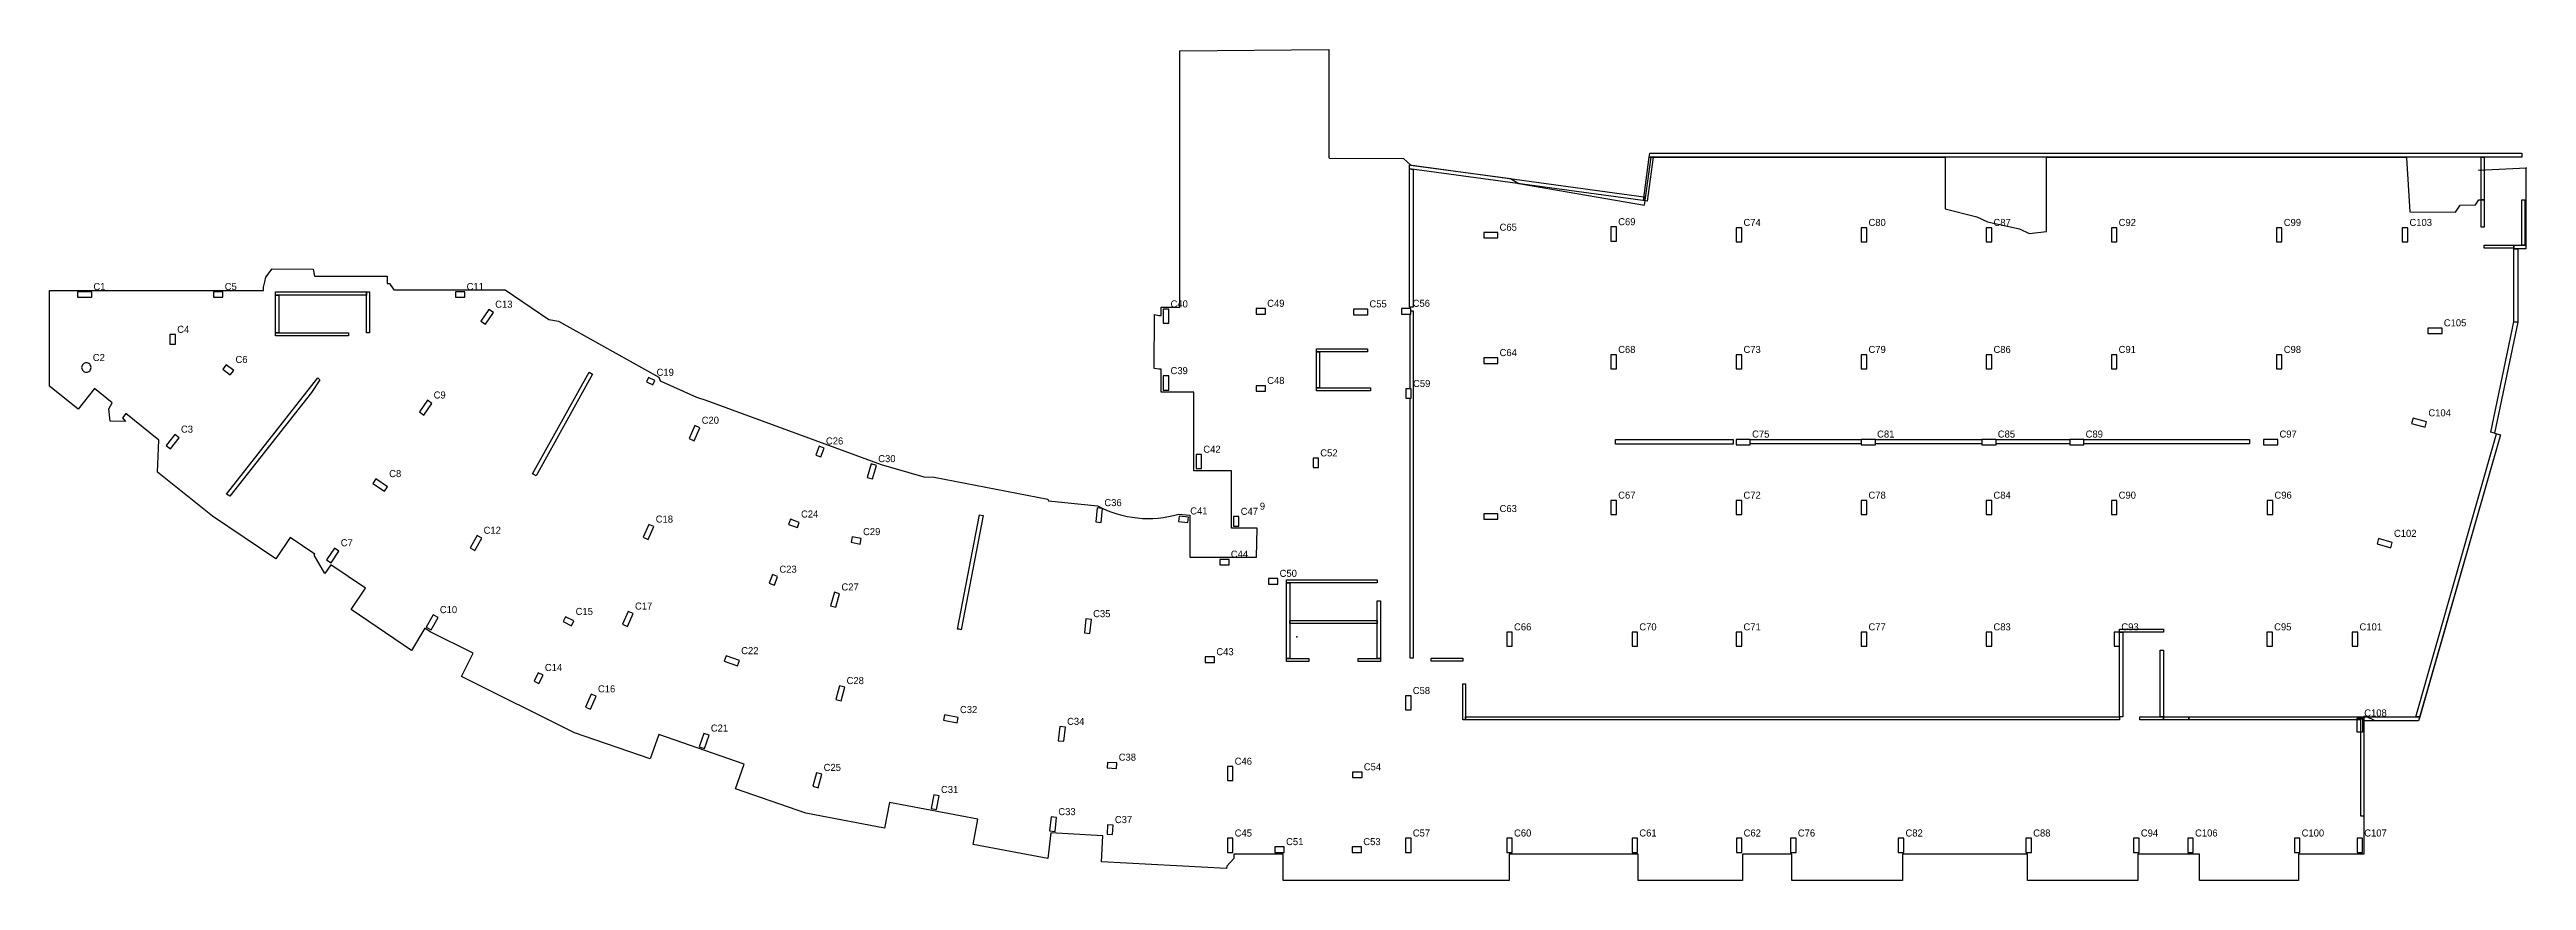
# Model space of a CAD drawing. Header units: inches. Extents: x 3282 to 9618, y 5323 to 56288.
# Drawn here: x 3292 to 9618, y 38059 to 40180 of the extents above; entities that cross this region are included whole.
import ezdxf

# ---------------------------------------------------------------- set-up
doc = ezdxf.new("R2010")
doc.units = ezdxf.units.IN
for name, color, linetype in [('BOUNDARY', 1, 'Continuous'), ('COL-LABEL', 2, 'Continuous'), ('COLS', 2, 'Continuous'), ('DATUM', 7, 'Continuous'), ('FLOOR NUMBER', 3, 'Continuous'), ('WALL', 4, 'Continuous')]:
    doc.layers.add(name, color=color, linetype=linetype)

msp = doc.modelspace()

# ---------------------------------------------------------------- linework, layer by layer
at = {"layer": 'BOUNDARY'}
msp.add_lwpolyline([(3839, 39565.1), (3839, 39572.9), (3842.5, 39586.8), (3845.1, 39598.5), (3861, 39620.3), (3966, 39619.2), (3969, 39601.2), (4154.7, 39601.2), (4154.7, 39582.4), (4160.7, 39582.4), (4171.9, 39566.9), (4456.2, 39566.9), (4567.7, 39491.2), (4592, 39486.4), (4848.6, 39343.9), (4851.7, 39333.9), (4944.9, 39292.6), (4968.8, 39285.1), (5416.6, 39120.4), (5525, 39089.3), (5551.7, 39088.3), (5842.3, 39032.4), (5843.7, 39027.9), (5969, 39015.2, 0.197511), (6176.4, 38994.2), (6204.8, 38991.3), (6204.8, 38883.8), (6374.7, 38883.8), (6376.4, 38958.2), (6310.8, 38958.2), (6310.8, 39104.7), (6215.2, 39104.7), (6215.2, 39305.7), (6131.8, 39305.7), (6131.8, 39364), (6125.8, 39364), (6113.3, 39366.1), (6114.1, 39503.6), (6125.8, 39501), (6131.8, 39501), (6131.8, 39522.1), (6179, 39522.1), (6179, 40176.8), (6560, 40179.7), (6560, 39904), (6561.7, 39902.4), (6750.3, 39901.3), (6769.4, 39885), (6775.3, 39884), (7023.9, 39850.3), (7045, 39837.5), (7366.2, 39782.2), (7382.6, 39905), (8133.7, 39905), (8133.7, 39773.5), (8214.7, 39752.6), (8241.8, 39740), (8323.9, 39722.2), (8348.2, 39710.6), (8392.9, 39715.6), (8392.9, 39905), (9310.3, 39905), (9312.5, 39903.1), (9320.2, 39765.6), (9436.9, 39764.3), (9449.2, 39782.3), (9488.2, 39783.3), (9497.1, 39796), (9503.1, 39796), (9503.1, 39870), (9495.6, 39872.3), (9618.5, 39877.6), (9616.8, 39876.9), (9616.8, 39670.8), (9596.6, 39670.8), (9596.6, 39483.7), (9537, 39200.7), (9551.8, 39196.4), (9343.1, 38466.8), (9232.1, 38466.8), (9209.3, 38477.1), (9203.3, 38477.1), (9203.3, 38126.5), (9036.2, 38126.5), (9036.2, 38059.1), (8783.6, 38059.1), (8783.6, 38126.5), (8625.5, 38126.5), (8625.5, 38059.1), (8343.7, 38059.1), (8343.7, 38126.5), (8024.5, 38126.5), (8024.5, 38059.1), (7742.6, 38059.1), (7742.6, 38126.5), (7616.6, 38126.5), (7616.6, 38059.1), (7349.6, 38059.1), (7349.6, 38126.5), (7020.5, 38126.5), (7020.5, 38059.1), (6443.2, 38059.1), (6443.2, 38126.5), (6316.7, 38126.5), (6316.7, 38115.1), (6299, 38095.3), (6298.7, 38089.4), (5979.1, 38107), (5982.7, 38172.9), (5849.6, 38180.2), (5842.4, 38114.9), (5651.2, 38150.6), (5663.3, 38215.6), (5437.2, 38257.7), (5425.1, 38192.8), (5223.9, 38230.4), (5044.5, 38292.5), (5066.4, 38355.8), (4848.1, 38431.4), (4826.5, 38369.1), (4633, 38436.1), (4344.6, 38580), (4374.1, 38639.1), (4264.8, 38693.6), (4250.8, 38703.1), (4216.9, 38646.3), (4062.4, 38750.3), (4099.3, 38805.1), (4010.6, 38864.7), (3995.4, 38842.2), (3968.5, 38889.3), (3970.2, 38891.9), (3906.8, 38934.6), (3869.9, 38879.9), (3708.6, 38988.5), (3567.7, 39101.4), (3571.7, 39182.8), (3487.1, 39250.7), (3478.3, 39239.6), (3486.1, 39230.3), (3447.1, 39231.1), (3443.8, 39263.1), (3452.4, 39278.5), (3407.1, 39314.9), (3365.6, 39262.2), (3292.3, 39321), (3292.3, 39565.1), (3373.3, 39565.1)], format="xyb", close=True, dxfattribs=at)
at = {"layer": 'COLS'}
for points in [[(6991.3, 39698.8), (6991.3, 39712.8), (6955.3, 39712.8), (6955.3, 39698.8)], [(7280.2, 39690.9), (7294.2, 39690.9), (7294.2, 39726.9), (7280.2, 39726.9)], [(7600.2, 39689), (7614.2, 39689), (7614.2, 39725), (7600.2, 39725)], [(7919.5, 39689), (7933.5, 39689), (7933.5, 39725), (7919.5, 39725)], [(8238.7, 39689), (8252.7, 39689), (8252.7, 39725), (8238.7, 39725)], [(8558.4, 39689), (8572.4, 39689), (8572.4, 39725), (8558.4, 39725)], [(8980.1, 39689), (8994.1, 39689), (8994.1, 39725), (8980.1, 39725)], [(9301.2, 39689), (9315.2, 39689), (9315.2, 39725), (9301.2, 39725)], [(3363.9, 39561.5), (3363.9, 39547.5), (3399.9, 39547.5), (3399.9, 39561.5)], [(3735.2, 39547.5), (3735.2, 39561.5), (3711.2, 39561.5), (3711.2, 39547.5)], [(4353, 39547.5), (4353, 39561.5), (4329, 39561.5), (4329, 39547.5)], [(4394.2, 39486.5), (4405.8, 39478.6), (4426, 39508.4), (4414.4, 39516.3)], [(6150.9, 39517.1), (6136.9, 39517.1), (6136.9, 39481.1), (6150.9, 39481.1)], [(6397.7, 39504.6), (6397.7, 39518.6), (6373.7, 39518.6), (6373.7, 39504.6)], [(6658.9, 39503.1), (6658.9, 39517.1), (6622.9, 39517.1), (6622.9, 39503.1)], [(6769.3, 39504.6), (6769.3, 39518.6), (6745.3, 39518.6), (6745.3, 39504.6)], [(3599.9, 39428.2), (3613.9, 39428.2), (3613.9, 39452.2), (3599.9, 39452.2)], [(9402.9, 39454.9), (9402.9, 39468.9), (9366.9, 39468.9), (9366.9, 39454.9)], [(3398.3, 39368.3), (3398.1, 39370.6), (3397.4, 39372.9), (3396.3, 39374.9), (3394.8, 39376.8), (3393, 39378.2), (3390.9, 39379.4), (3388.7, 39380), (3386.3, 39380.3), (3384, 39380), (3381.7, 39379.4), (3379.7, 39378.2), (3377.8, 39376.8), (3376.4, 39374.9), (3375.2, 39372.9), (3374.6, 39370.6), (3374.3, 39368.3), (3374.6, 39365.9), (3375.2, 39363.7), (3376.4, 39361.6), (3377.8, 39359.8), (3379.7, 39358.3), (3381.7, 39357.2), (3384, 39356.5), (3386.3, 39356.3), (3388.7, 39356.5), (3390.9, 39357.2), (3393, 39358.3), (3394.8, 39359.8), (3396.3, 39361.6), (3397.4, 39363.7), (3398.1, 39365.9)], [(3754, 39349.4), (3762.7, 39360.4), (3743.8, 39375.3), (3735.2, 39364.3)], [(6991.3, 39378.8), (6991.3, 39392.8), (6955.3, 39392.8), (6955.3, 39378.8)], [(7280.2, 39364.9), (7294.2, 39364.9), (7294.2, 39400.9), (7280.2, 39400.9)], [(7600.2, 39364.9), (7614.2, 39364.9), (7614.2, 39400.9), (7600.2, 39400.9)], [(7919.5, 39364.9), (7933.5, 39364.9), (7933.5, 39400.9), (7919.5, 39400.9)], [(8238.7, 39364.9), (8252.7, 39364.9), (8252.7, 39400.9), (8238.7, 39400.9)], [(8558.4, 39364.9), (8572.4, 39364.9), (8572.4, 39400.9), (8558.4, 39400.9)], [(8980.1, 39364.9), (8994.1, 39364.9), (8994.1, 39400.9), (8980.1, 39400.9)], [(4821.8, 39342.6), (4816.9, 39331.6), (4833.4, 39324.3), (4838.2, 39335.3)], [(6150.9, 39346.8), (6136.9, 39346.8), (6136.9, 39310.8), (6150.9, 39310.8)], [(6397.7, 39307.7), (6397.7, 39321.7), (6373.7, 39321.7), (6373.7, 39307.7)], [(6770.3, 39314), (6756.3, 39314), (6756.3, 39290), (6770.3, 39290)], [(4237, 39254.8), (4248.6, 39247), (4268.8, 39276.8), (4257.2, 39284.6)], [(9359.7, 39215.8), (9363.5, 39229.2), (9328.9, 39239.1), (9325.1, 39225.7)], [(3590.2, 39169.2), (3601.2, 39160.6), (3623.4, 39188.9), (3612.4, 39197.5)], [(4926, 39187.2), (4938.7, 39181.5), (4953.4, 39214.4), (4940.6, 39220.1)], [(5270.8, 39162.5), (5257.7, 39167.3), (5249.5, 39144.7), (5262.6, 39139.9)], [(7636.2, 39170.9), (7636.2, 39184.9), (7600.2, 39184.9), (7600.2, 39170.9)], [(7955.5, 39170.9), (7955.5, 39184.9), (7919.5, 39184.9), (7919.5, 39170.9)], [(8263.7, 39170.9), (8263.7, 39184.9), (8227.7, 39184.9), (8227.7, 39170.9)], [(8488.1, 39170.9), (8488.1, 39184.9), (8452.1, 39184.9), (8452.1, 39170.9)], [(8983.2, 39170.9), (8983.2, 39184.9), (8947.2, 39184.9), (8947.2, 39170.9)], [(5380.9, 39087.6), (5394.3, 39083.8), (5404.3, 39118.4), (5390.8, 39122.2)], [(6234.6, 39146.1), (6220.6, 39146.1), (6220.6, 39110.1), (6234.6, 39110.1)], [(6533.3, 39136.8), (6519.3, 39136.8), (6519.3, 39112.8), (6533.3, 39112.8)], [(4147.5, 39052.3), (4155.3, 39063.9), (4125.5, 39084), (4117.6, 39072.4)], [(5184.6, 38980.8), (5179.8, 38967.7), (5202.4, 38959.5), (5207.1, 38972.6)], [(5964.4, 38974.1), (5978.3, 38972.7), (5981.9, 39008.5), (5968, 39009.9)], [(6199.8, 38972.3), (6201.2, 38986.3), (6177.3, 38988.7), (6175.9, 38974.8)], [(6316.1, 38963.6), (6330.1, 38963.6), (6330.1, 38987.6), (6316.1, 38987.6)], [(6991.3, 38980.8), (6991.3, 38994.8), (6955.3, 38994.8), (6955.3, 38980.8)], [(7280.2, 38992.9), (7294.2, 38992.9), (7294.2, 39028.9), (7280.2, 39028.9)], [(7600.2, 38992.9), (7614.2, 38992.9), (7614.2, 39028.9), (7600.2, 39028.9)], [(7919.5, 38992.9), (7933.5, 38992.9), (7933.5, 39028.9), (7919.5, 39028.9)], [(8238.7, 38992.9), (8252.7, 38992.9), (8252.7, 39028.9), (8238.7, 39028.9)], [(8558.4, 38992.9), (8572.4, 38992.9), (8572.4, 39028.9), (8558.4, 39028.9)], [(8956.4, 38992.9), (8970.4, 38992.9), (8970.4, 39028.9), (8956.4, 39028.9)], [(3999.8, 38877.6), (4011.4, 38869.8), (4031.5, 38899.6), (4019.9, 38907.5)], [(4366.5, 38908.1), (4378.7, 38901.1), (4396.5, 38932.4), (4384.4, 38939.3)], [(4808.6, 38935), (4821.4, 38929.3), (4836, 38962.2), (4823.2, 38967.9)], [(5362.9, 38917.6), (5365.5, 38931.4), (5341.9, 38935.9), (5339.3, 38922.1)], [(9271.7, 38908.1), (9275.6, 38921.6), (9241, 38931.5), (9237.1, 38918)], [(6304.9, 38864.4), (6304.9, 38878.4), (6280.9, 38878.4), (6280.9, 38864.4)], [(5151.9, 38835.2), (5138.7, 38840), (5130.5, 38817.5), (5143.7, 38812.7)], [(5286.9, 38760.1), (5300.4, 38756.2), (5310.3, 38790.8), (5296.9, 38794.7)], [(6429.5, 38815.4), (6429.5, 38829.4), (6405.5, 38829.4), (6405.5, 38815.4)], [(4254.6, 38705.5), (4266.8, 38698.6), (4284.6, 38729.8), (4272.4, 38736.8)], [(4625.2, 38709), (4631.5, 38721.5), (4610, 38732.2), (4603.7, 38719.7)], [(4756, 38712.8), (4768.8, 38707.3), (4783.1, 38740.3), (4770.3, 38745.9)], [(5935.7, 38690.7), (5949.6, 38689.3), (5953.2, 38725.1), (5939.3, 38726.5)], [(7028.2, 38692.8), (7014.2, 38692.8), (7014.2, 38656.8), (7028.2, 38656.8)], [(7348.2, 38692.8), (7334.2, 38692.8), (7334.2, 38656.8), (7348.2, 38656.8)], [(7600.2, 38656.8), (7614.2, 38656.8), (7614.2, 38692.8), (7600.2, 38692.8)], [(7919.5, 38656.8), (7933.5, 38656.8), (7933.5, 38692.8), (7919.5, 38692.8)], [(8238.7, 38656.8), (8252.7, 38656.8), (8252.7, 38692.8), (8238.7, 38692.8)], [(8565.3, 38656.8), (8579.3, 38656.8), (8579.3, 38692.8), (8565.3, 38692.8)], [(8955.6, 38656.8), (8969.6, 38656.8), (8969.6, 38692.8), (8955.6, 38692.8)], [(9173.6, 38656.8), (9187.6, 38656.8), (9187.6, 38692.8), (9173.6, 38692.8)], [(5049.7, 38607.1), (5054.3, 38620.3), (5020.3, 38632.1), (5015.7, 38618.9)], [(6267.9, 38615.5), (6267.9, 38629.5), (6243.9, 38629.5), (6243.9, 38615.5)], [(4552.9, 38582.9), (4540.4, 38589.2), (4529.7, 38567.7), (4542.2, 38561.5)], [(4661.4, 38501.6), (4674.2, 38496), (4688.5, 38529.1), (4675.6, 38534.6)], [(5300.8, 38520.9), (5314.3, 38517.3), (5323.5, 38552.1), (5310, 38555.7)], [(6755.6, 38494.3), (6769.6, 38494.3), (6769.6, 38530.3), (6755.6, 38530.3)], [(5610.5, 38461.3), (5613.1, 38475.1), (5577.7, 38481.7), (5575.1, 38467.9)], [(9199.7, 38473.1), (9199.7, 38437.1), (9185.7, 38437.1), (9185.7, 38473.1)], [(4951.7, 38400.5), (4964.9, 38395.9), (4976.7, 38429.9), (4963.5, 38434.5)], [(5868.8, 38415.8), (5882.7, 38414.3), (5886.7, 38450.1), (5872.8, 38451.6)], [(6017.7, 38344.9), (6018.5, 38358.9), (5994.5, 38360.2), (5993.7, 38346.2)], [(6300.7, 38313.9), (6314.7, 38313.9), (6314.7, 38349.9), (6300.7, 38349.9)], [(5242.1, 38299.3), (5255.6, 38295.8), (5264.9, 38330.6), (5251.3, 38334.1)], [(5544.2, 38242.4), (5558, 38239.8), (5564.6, 38275.2), (5550.8, 38277.8)], [(6644.5, 38321.7), (6644.5, 38335.7), (6620.5, 38335.7), (6620.5, 38321.7)], [(5846.4, 38185.4), (5860.3, 38183.9), (5864.3, 38219.7), (5850.4, 38221.2)], [(6008.7, 38200.1), (5994.7, 38200.9), (5993.4, 38177), (6007.4, 38176.2)], [(6300.7, 38130.7), (6314.7, 38130.7), (6314.7, 38166.7), (6300.7, 38166.7)], [(6755.6, 38130.7), (6769.6, 38130.7), (6769.6, 38166.7), (6755.6, 38166.7)], [(7014.2, 38130.7), (7028.2, 38130.7), (7028.2, 38166.7), (7014.2, 38166.7)], [(7334.2, 38130.7), (7348.2, 38130.7), (7348.2, 38166.7), (7334.2, 38166.7)], [(7600.6, 38130.7), (7614.6, 38130.7), (7614.6, 38166.7), (7600.6, 38166.7)], [(7739, 38130.7), (7753, 38130.7), (7753, 38166.7), (7739, 38166.7)], [(8014, 38130.7), (8028, 38130.7), (8028, 38166.7), (8014, 38166.7)], [(8340.1, 38130.7), (8354.1, 38130.7), (8354.1, 38166.7), (8340.1, 38166.7)], [(8615.1, 38130.7), (8629.1, 38130.7), (8629.1, 38166.7), (8615.1, 38166.7)], [(8753.6, 38130.7), (8767.6, 38130.7), (8767.6, 38166.7), (8753.6, 38166.7)], [(9025.8, 38130.7), (9039.8, 38130.7), (9039.8, 38166.7), (9025.8, 38166.7)], [(9185.7, 38130.7), (9199.7, 38130.7), (9199.7, 38166.7), (9185.7, 38166.7)], [(6446, 38130.7), (6446, 38144.7), (6422, 38144.7), (6422, 38130.7)], [(6643.2, 38130.7), (6643.2, 38144.7), (6619.2, 38144.7), (6619.2, 38130.7)]]:
    msp.add_lwpolyline(points, close=True, dxfattribs=at)
at = {"layer": 'DATUM'}
msp.add_point((6477.6, 38680.8), dxfattribs=at)
at = {"layer": 'WALL'}
for points in [[(7363, 39794.1), (7361.9, 39794.3), (6765.3, 39875.3), (6765.3, 39885.3), (7364.4, 39804)], [(6775.3, 39522.1), (6774.5, 39522.1), (6765.3, 39522.1), (6765.3, 39875.3), (6775.3, 39873.9)], [(7372.9, 39792.8), (7367.5, 39793.5), (7363, 39794.1), (7378.1, 39905), (7388.2, 39905)], [(9443.3, 39905), (9335.4, 39905), (7378.1, 39905), (7379.4, 39915), (9606.8, 39915), (9606.8, 39905)], [(9510.8, 39796), (9503.1, 39796), (9503.1, 39905), (9510.8, 39905)], [(9504, 39726.8), (9503.1, 39726.8), (9503.1, 39796), (9510.8, 39796), (9510.8, 39726.8)], [(9614.6, 39680.8), (9606.8, 39680.8), (9606.8, 39796), (9614.6, 39796)], [(9510.8, 39673.1), (9510.8, 39680.8), (9586.6, 39680.8), (9586.6, 39673.1)], [(9616.8, 39670.8), (9605, 39670.8), (9586.6, 39670.8), (9586.6, 39680.8), (9616.8, 39680.8)], [(9596.6, 39483.7), (9586.6, 39484.7), (9586.6, 39670.8), (9596.6, 39670.8)], [(4101.5, 39553.1), (4051.8, 39553.1), (3869.5, 39553.1), (3869.5, 39561.1), (4101.5, 39561.1)], [(3869.5, 39457.1), (3869.5, 39505.4), (3869.5, 39553.1), (3877.5, 39553.1), (3877.5, 39457.1)], [(4101.5, 39457.1), (4101.5, 39505.4), (4101.5, 39561.1), (4109.5, 39561.1), (4109.5, 39457.1)], [(6767.7, 38626.1), (6767.7, 38664.8), (6767.7, 39290), (6770.3, 39290), (6770.3, 39314), (6767.7, 39314), (6767.7, 39504.6), (6769.3, 39504.6), (6769.3, 39513.1), (6775.3, 39513.1), (6775.3, 38626.1)], [(9537, 39200.7), (9527.3, 39203.5), (9586.6, 39484.7), (9596.6, 39483.7)], [(4055.5, 39449.1), (4051.8, 39449.1), (3869.5, 39449.1), (3869.5, 39457.1), (4055.5, 39457.1)], [(6528.2, 39408.3), (6528.2, 39416.3), (6658.3, 39416.3), (6658.3, 39408.3)], [(4534.8, 39091.9), (4526.1, 39096.8), (4670.1, 39356.1), (4678.9, 39351.2)], [(6528.2, 39316.3), (6528.2, 39347.8), (6528.2, 39408.3), (6536.2, 39408.3), (6536.2, 39316.3)], [(3752.4, 39039.7), (3744.1, 39045.3), (3977.4, 39341.6), (3982.9, 39337.2), (3961, 39304.7)], [(6528.2, 39308.3), (6528.2, 39308.3), (6528.2, 39316.3), (6666.3, 39316.3), (6666.3, 39308.3)], [(7592.3, 39172.9), (7583.2, 39172.9), (7292.2, 39172.9), (7292.2, 39184.9), (7592.3, 39184.9)], [(7636.2, 39173.3), (7636.2, 39184.9), (7919.5, 39184.9), (7919.5, 39173.3)], [(7955.5, 39173.3), (7955.5, 39184.9), (8227.7, 39184.9), (8227.7, 39173.3)], [(8452.1, 39173.3), (8445.8, 39173.3), (8263.7, 39173.3), (8263.7, 39184.9), (8452.1, 39184.9)], [(8911.3, 39173.3), (8904.1, 39173.3), (8488.1, 39173.3), (8488.1, 39184.9), (8911.3, 39184.9)], [(9346, 38476.8), (9335.6, 38476.8), (9542.2, 39199.2), (9551.8, 39196.4)], [(5620.9, 38698.9), (5615.3, 38700), (5611.1, 38700.8), (5667.2, 38992.1), (5677, 38990.2)], [(6639.7, 38818.7), (6531.9, 38818.7), (6451.7, 38818.7), (6451.7, 38826.7), (6683.3, 38826.7), (6683.3, 38818.7)], [(6451.7, 38625.7), (6451.7, 38638.6), (6451.7, 38818.7), (6459.7, 38818.7), (6459.7, 38625.7)], [(6565.7, 38714.7), (6565.7, 38714.7), (6459.7, 38714.7), (6459.7, 38722.7), (6683.3, 38722.7), (6683.3, 38714.7)], [(6691.3, 38625.7), (6683.3, 38625.7), (6683.3, 38772.7), (6691.3, 38772.7)], [(8688.5, 38692.8), (8683.3, 38692.8), (8579.3, 38692.8), (8579.3, 38700.8), (8691.3, 38700.8), (8691.3, 38692.8)], [(8587.3, 38476.8), (8580.6, 38476.8), (8579.3, 38476.8), (8579.3, 38692.8), (8587.3, 38692.8)], [(6464.5, 38617.7), (6451.7, 38617.7), (6451.7, 38625.7), (6508.7, 38625.7), (6508.7, 38617.7)], [(6691.3, 38617.7), (6683.3, 38617.7), (6634.3, 38617.7), (6634.3, 38625.7), (6691.3, 38625.7)], [(6855.4, 38618.5), (6820.7, 38618.5), (6820.7, 38626.1), (6901.5, 38626.1), (6901.5, 38618.5)], [(8688.5, 38476.8), (8683.3, 38476.8), (8683.3, 38646.8), (8691.3, 38646.8), (8691.3, 38476.8)], [(6909.1, 38469.2), (6901.5, 38469.2), (6901.5, 38560.7), (6909.1, 38560.7)], [(8499.8, 38469.2), (8472.8, 38469.2), (6909.1, 38469.2), (6909.1, 38476.8), (8579.3, 38476.8), (8579.3, 38469.2)], [(8631.3, 38468.8), (8631.3, 38470), (8631.3, 38476.8), (8691.3, 38476.8), (8691.3, 38468.8)], [(8756.1, 38469.2), (8742.4, 38469.2), (8691.3, 38469.2), (8691.3, 38476.8), (8756.1, 38476.8)], [(8985, 38469.2), (8958, 38469.2), (8756.1, 38469.2), (8756.1, 38476.8), (9195.3, 38476.8), (9195.3, 38469.2)], [(9195.3, 38223.2), (9195.3, 38244.6), (9195.3, 38476.8), (9203.3, 38476.8), (9203.3, 38223.2)], [(9343.1, 38466.8), (9227.6, 38466.8), (9203.3, 38466.8), (9203.3, 38476.8), (9346, 38476.8)]]:
    msp.add_lwpolyline(points, close=True, dxfattribs=at)

# ---------------------------------------------------------------- texts
at = {"layer": 'COL-LABEL'}
for s, p in [('C65', (6995.8, 39717.3)), ('C69', (7298.7, 39731.4)), ('C74', (7618.7, 39729.5)), ('C80', (7938, 39729.5)), ('C87', (8257.2, 39729.5)), ('C92', (8576.9, 39729.5)), ('C99', (8998.6, 39729.5)), ('C103', (9319.7, 39729.5)), ('C1', (3404.4, 39566)), ('C5', (3739.7, 39566)), ('C11', (4357.5, 39566)), ('C13', (4430.5, 39520.8)), ('C40', (6155.4, 39521.6)), ('C49', (6402.2, 39523.1)), ('C55', (6663.4, 39521.6)), ('C56', (6773.8, 39523.1)), ('C105', (9407.4, 39473.4)), ('C4', (3618.4, 39456.7)), ('C64', (6995.8, 39397.3)), ('C68', (7298.7, 39405.4)), ('C73', (7618.7, 39405.4)), ('C79', (7938, 39405.4)), ('C86', (8257.2, 39405.4)), ('C91', (8576.9, 39405.4)), ('C98', (8998.6, 39405.4)), ('C2', (3402.8, 39384.8)), ('C6', (3767.2, 39379.8)), ('C19', (4842.7, 39347.1)), ('C39', (6155.4, 39351.3)), ('C9', (4273.3, 39289.1)), ('C48', (6402.2, 39326.2)), ('C59', (6774.8, 39318.5)), ('C20', (4957.9, 39224.6)), ('C104', (9368, 39243.6)), ('C3', (3627.9, 39202)), ('C26', (5275.3, 39171.8)), ('C42', (6239.1, 39150.6)), ('C52', (6537.8, 39141.3)), ('C75', (7640.7, 39189.4)), ('C81', (7960, 39189.4)), ('C85', (8268.2, 39189.4)), ('C89', (8492.6, 39189.4)), ('C97', (8987.7, 39189.4)), ('C8', (4159.8, 39088.5)), ('C30', (5408.8, 39126.7)), ('C67', (7298.7, 39033.4)), ('C72', (7618.7, 39033.4)), ('C78', (7938, 39033.4)), ('C84', (8257.2, 39033.4)), ('C90', (8576.9, 39033.4)), ('C96', (8974.9, 39033.4)), ('C18', (4840.5, 38972.4)), ('C24', (5211.6, 38985.3)), ('C36', (5986.4, 39014.4)), ('C41', (6205.7, 38993.2)), ('C47', (6334.6, 38992.1)), ('C63', (6995.8, 38999.3)), ('C7', (4036, 38912)), ('C12', (4401, 38943.8)), ('C29', (5370, 38940.4)), ('C102', (9280.1, 38936)), ('C23', (5156.4, 38844.5)), ('C44', (6309.4, 38882.9)), ('C50', (6434, 38833.9)), ('C27', (5314.8, 38799.2)), ('C10', (4289.1, 38741.3)), ('C15', (4636, 38736.7)), ('C17', (4787.6, 38750.4)), ('C35', (5957.7, 38731)), ('C22', (5058.8, 38636.6)), ('C66', (7032.7, 38697.3)), ('C70', (7352.7, 38697.3)), ('C71', (7618.7, 38697.3)), ('C77', (7938, 38697.3)), ('C83', (8257.2, 38697.3)), ('C93', (8583.8, 38697.3)), ('C95', (8974.1, 38697.3)), ('C101', (9192.1, 38697.3)), ('C14', (4557.4, 38593.7)), ('C43', (6272.4, 38634)), ('C16', (4693, 38539.1)), ('C28', (5328, 38560.2)), ('C58', (6774.1, 38534.8)), ('C32', (5617.6, 38486.2)), ('C34', (5891.2, 38456.1)), ('C108', (9204.2, 38477.6)), ('C21', (4981.2, 38439)), ('C25', (5269.4, 38338.6)), ('C38', (6023, 38364.7)), ('C46', (6319.2, 38354.4)), ('C54', (6649, 38340.2)), ('C31', (5569.1, 38282.3)), ('C33', (5868.8, 38225.7)), ('C37', (6013.2, 38205.4)), ('C45', (6319.2, 38171.2)), ('C51', (6450.5, 38149.2)), ('C53', (6647.7, 38149.2)), ('C57', (6774.1, 38171.2)), ('C60', (7032.7, 38171.2)), ('C61', (7352.7, 38171.2)), ('C62', (7619.1, 38171.2)), ('C76', (7757.5, 38171.2)), ('C82', (8032.5, 38171.2)), ('C88', (8358.6, 38171.2)), ('C94', (8633.6, 38171.2)), ('C106', (8772.1, 38171.2)), ('C100', (9044.3, 38171.2)), ('C107', (9204.2, 38171.2))]:
    msp.add_text(s, height=18, dxfattribs=at).set_placement(p)
at = {"layer": 'FLOOR NUMBER'}
msp.add_text('9', height=18, dxfattribs=at).set_placement((6383.4, 39005.4))

doc.saveas('drawing.dxf')
